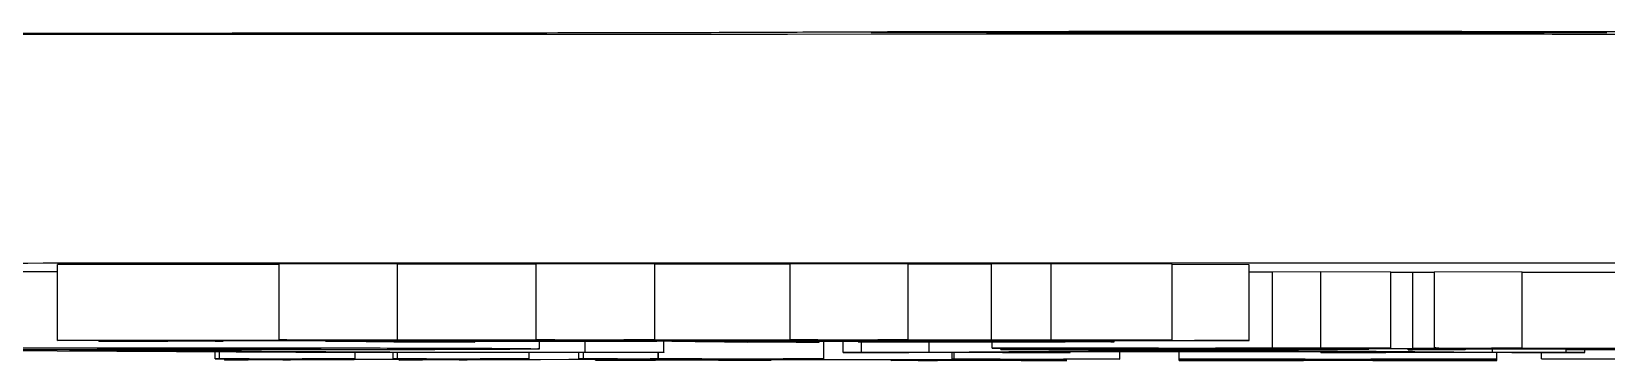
# Model space of a CAD drawing. Header units: millimetres. Extents: x 2251 to 4395, y 932 to 2449.
# Drawn here: x 3085.65 to 3106.42, y 1045.01 to 1049.34 of the extents above; entities that cross this region are included whole.
import ezdxf

# ---------------------------------------------------------------- set-up
doc = ezdxf.new("R2010")
doc.units = ezdxf.units.MM

msp = doc.modelspace()

# ---------------------------------------------------------------- linework, layer by layer
at = {"color": 7, "linetype": 'Continuous', "lineweight": 25}
for p, q in [((3088.915, 1046.272), (3085.987, 1046.271)), ((3085.987, 1045.271), (3085.987, 1046.271)), ((3090.474, 1046.277), (3088.915, 1046.278)), ((3088.915, 1045.278), (3088.915, 1046.278)), ((3090.474, 1045.277), (3090.474, 1046.277)), ((3092.305, 1046.273), (3090.474, 1046.273)), ((3093.867, 1046.278), (3092.305, 1046.279)), ((3092.305, 1045.279), (3092.305, 1046.279)), ((3093.867, 1045.278), (3093.867, 1046.278)), ((3095.655, 1046.274), (3093.867, 1046.274)), ((3097.211, 1046.279), (3095.655, 1046.28)), ((3095.655, 1045.28), (3095.655, 1046.28)), ((3097.211, 1045.279), (3097.211, 1046.279)), ((3098.308, 1046.275), (3097.211, 1046.275)), ((3099.094, 1046.278), (3098.308, 1046.275)), ((3098.308, 1045.275), (3098.308, 1046.275)), ((3100.691, 1046.275), (3099.094, 1046.278)), ((3099.094, 1045.278), (3099.094, 1046.278)), ((3100.691, 1045.275), (3100.691, 1046.275)), ((3101.706, 1046.268), (3100.691, 1046.27)), ((3101.706, 1045.268), (3101.706, 1046.268)), ((3102.015, 1046.171), (3101.706, 1046.171)), ((3102.651, 1046.172), (3102.015, 1046.171)), ((3102.015, 1045.171), (3102.015, 1046.171)), ((3103.575, 1046.17), (3102.651, 1046.172)), ((3102.651, 1045.172), (3102.651, 1046.172)), ((3103.575, 1045.17), (3103.575, 1046.17)), ((3103.864, 1046.163), (3103.575, 1046.163)), ((3104.153, 1046.167), (3103.864, 1046.166)), ((3103.864, 1046.166), (3103.864, 1045.166)), ((3105.309, 1046.171), (3104.153, 1046.172)), ((3104.153, 1045.172), (3104.153, 1046.172)), ((3105.309, 1045.171), (3105.309, 1046.171)), ((3106.87, 1046.167), (3105.309, 1046.167)), ((3085.987, 1045.271), (3089.459, 1045.272)), ((3086.626, 1045.27), (3085.987, 1045.271)), ((3086.536, 1045.26), (3086.536, 1045.27)), ((3087.215, 1045.27), (3086.626, 1045.27)), ((3086.917, 1045.261), (3086.917, 1045.27)), ((3089.529, 1045.271), (3087.215, 1045.27)), ((3087.584, 1045.266), (3087.584, 1045.271)), ((3087.584, 1045.266), (3087.857, 1045.266)), ((3087.857, 1045.266), (3087.857, 1045.271)), ((3087.857, 1045.266), (3087.998, 1045.264)), ((3087.998, 1045.264), (3087.998, 1045.271)), ((3087.998, 1045.264), (3099.772, 1045.269)), ((3093.515, 1045.265), (3088.07, 1045.263)), ((3088.188, 1045.262), (3088.188, 1045.263)), ((3088.915, 1045.278), (3090.474, 1045.277)), ((3089.524, 1045.26), (3089.524, 1045.264)), ((3089.524, 1045.26), (3090.559, 1045.26)), ((3090.803, 1045.268), (3089.852, 1045.266)), ((3090.474, 1045.277), (3090.081, 1045.276)), ((3090.081, 1045.276), (3090.343, 1045.272)), ((3090.343, 1045.272), (3090.343, 1045.276)), ((3090.343, 1045.272), (3092.863, 1045.273)), ((3092.932, 1045.273), (3090.412, 1045.272)), ((3090.559, 1045.26), (3090.559, 1045.264)), ((3090.559, 1045.26), (3093.895, 1045.261)), ((3093.967, 1045.26), (3090.631, 1045.259)), ((3090.631, 1045.259), (3091.496, 1045.248)), ((3091.496, 1045.248), (3090.638, 1045.247)), ((3090.803, 1045.268), (3090.803, 1045.272)), ((3091.496, 1045.248), (3091.496, 1045.259)), ((3092.305, 1045.279), (3093.867, 1045.278)), ((3092.345, 1045.16), (3092.345, 1045.259)), ((3092.949, 1045.114), (3092.949, 1045.26)), ((3094.196, 1045.269), (3093.243, 1045.268)), ((3093.867, 1045.278), (3093.461, 1045.277)), ((3093.461, 1045.277), (3093.746, 1045.274)), ((3093.895, 1045.261), (3093.515, 1045.265)), ((3093.746, 1045.274), (3093.746, 1045.278)), ((3093.746, 1045.274), (3096.197, 1045.275)), ((3096.266, 1045.274), (3093.816, 1045.273)), ((3093.989, 1045.114), (3093.989, 1045.26)), ((3094.196, 1045.269), (3094.196, 1045.273)), ((3099.913, 1045.268), (3094.399, 1045.266)), ((3094.399, 1045.266), (3094.779, 1045.261)), ((3094.779, 1045.261), (3094.779, 1045.266)), ((3094.779, 1045.261), (3098.046, 1045.262)), ((3098.323, 1045.262), (3094.851, 1045.26)), ((3096.037, 1045.247), (3095.084, 1045.245)), ((3095.655, 1045.28), (3097.211, 1045.279)), ((3096.037, 1045.247), (3096.037, 1045.261)), ((3096.099, 1045.027), (3096.099, 1045.261)), ((3096.352, 1045.113), (3096.352, 1045.261)), ((3096.548, 1045.252), (3096.548, 1045.261)), ((3096.608, 1045.252), (3096.548, 1045.252)), ((3097.54, 1045.27), (3096.592, 1045.269)), ((3096.595, 1045.113), (3096.595, 1045.252)), ((3097.211, 1045.279), (3096.808, 1045.278)), ((3096.808, 1045.278), (3097.083, 1045.275)), ((3097.083, 1045.275), (3097.083, 1045.279)), ((3097.083, 1045.275), (3098.308, 1045.275)), ((3100.691, 1045.275), (3097.152, 1045.274)), ((3097.485, 1045.115), (3097.485, 1045.261)), ((3097.54, 1045.27), (3097.54, 1045.274)), ((3098.046, 1045.262), (3098.046, 1045.267)), ((3098.046, 1045.262), (3098.542, 1045.264)), ((3098.308, 1045.275), (3099.094, 1045.278)), ((3098.316, 1045.171), (3098.316, 1045.262)), ((3098.953, 1045.254), (3098.323, 1045.262)), ((3098.542, 1045.264), (3098.542, 1045.267)), ((3098.542, 1045.264), (3099.785, 1045.262)), ((3099.094, 1045.278), (3100.691, 1045.275)), ((3099.785, 1045.262), (3099.253, 1045.261)), ((3099.253, 1045.261), (3099.882, 1045.254)), ((3099.299, 1045.264), (3099.913, 1045.268)), ((3099.299, 1045.264), (3099.299, 1045.268)), ((3099.53, 1045.264), (3099.299, 1045.264)), ((3099.772, 1045.269), (3099.772, 1045.275)), ((3099.772, 1045.269), (3100.255, 1045.27)), ((3099.882, 1045.254), (3099.882, 1045.268)), ((3099.928, 1045.253), (3099.928, 1045.275)), ((3100.255, 1045.27), (3100.255, 1045.275)), ((3100.255, 1045.27), (3101.706, 1045.268)), ((3089.134, 1045.111), (3083.567, 1045.143)), ((3086.148, 1045.143), (3091.215, 1045.116)), ((3088.068, 1045.029), (3088.068, 1045.117)), ((3088.068, 1045.029), (3088.128, 1045.03)), ((3088.273, 1045.029), (3088.068, 1045.029)), ((3088.128, 1045.03), (3088.128, 1045.117)), ((3088.128, 1045.03), (3089.916, 1045.029)), ((3088.197, 1045.011), (3088.197, 1045.029)), ((3088.197, 1045.011), (3088.502, 1045.028)), ((3088.504, 1045.01), (3088.197, 1045.011)), ((3090.609, 1045.022), (3088.504, 1045.01)), ((3089.216, 1045.028), (3088.962, 1045.016)), ((3088.962, 1045.016), (3089.064, 1045.016)), ((3089.064, 1045.016), (3090.74, 1045.024)), ((3089.064, 1045.016), (3089.064, 1045.021)), ((3093.989, 1045.111), (3089.134, 1045.111)), ((3089.856, 1045.029), (3089.702, 1045.029)), ((3089.916, 1045.029), (3089.856, 1045.029)), ((3089.916, 1045.029), (3089.916, 1045.111)), ((3090.417, 1045.028), (3090.417, 1045.111)), ((3090.417, 1045.028), (3090.476, 1045.029)), ((3090.571, 1045.028), (3090.417, 1045.028)), ((3090.476, 1045.029), (3090.476, 1045.111)), ((3090.476, 1045.029), (3092.212, 1045.028)), ((3090.496, 1045.01), (3090.711, 1045.022)), ((3090.496, 1045.01), (3090.496, 1045.021)), ((3090.802, 1045.009), (3090.496, 1045.01)), ((3090.711, 1045.022), (3090.609, 1045.022)), ((3090.74, 1045.024), (3090.85, 1045.027)), ((3093.699, 1045.026), (3090.802, 1045.009)), ((3091.565, 1045.027), (3091.289, 1045.015)), ((3091.289, 1045.015), (3091.391, 1045.015)), ((3091.391, 1045.015), (3093.333, 1045.026)), ((3091.391, 1045.015), (3091.391, 1045.019)), ((3092.152, 1045.028), (3092, 1045.028)), ((3092.212, 1045.028), (3092.152, 1045.028)), ((3092.212, 1045.028), (3092.212, 1045.111)), ((3092.867, 1045.027), (3092.867, 1045.111)), ((3092.867, 1045.027), (3092.927, 1045.028)), ((3093.021, 1045.027), (3092.867, 1045.027)), ((3092.927, 1045.028), (3092.927, 1045.111)), ((3092.927, 1045.028), (3093.913, 1045.028)), ((3092.949, 1045.114), (3093.989, 1045.114)), ((3093.084, 1045.009), (3093.084, 1045.022)), ((3095.373, 1045.008), (3093.084, 1045.009)), ((3093.084, 1045.009), (3093.113, 1045.009)), ((3093.113, 1045.009), (3093.113, 1045.023)), ((3093.113, 1045.009), (3093.373, 1045.009)), ((3093.333, 1045.026), (3093.38, 1045.026)), ((3093.373, 1045.009), (3093.373, 1045.024)), ((3093.878, 1045.01), (3094.527, 1045.026)), ((3093.913, 1045.028), (3093.913, 1045.111)), ((3093.913, 1045.028), (3093.914, 1045.028)), ((3093.914, 1045.111), (3093.914, 1045.028)), ((3093.914, 1045.028), (3096.099, 1045.027)), ((3093.989, 1045.114), (3093.989, 1045.111)), ((3094.398, 1045.027), (3094.194, 1045.027)), ((3094.401, 1045.027), (3094.398, 1045.027)), ((3095.041, 1045.018), (3094.71, 1045.01)), ((3094.71, 1045.01), (3094.715, 1045.01)), ((3098.11, 1045.017), (3095.041, 1045.018)), ((3095.359, 1045.026), (3095.068, 1045.019)), ((3095.068, 1045.019), (3098.137, 1045.018)), ((3095.141, 1045.009), (3095.141, 1045.018)), ((3095.141, 1045.009), (3095.402, 1045.009)), ((3095.402, 1045.009), (3095.373, 1045.008)), ((3095.402, 1045.009), (3095.402, 1045.018)), ((3096.072, 1045.027), (3095.864, 1045.027)), ((3096.099, 1045.027), (3096.072, 1045.027)), ((3096.352, 1045.112), (3096.352, 1045.113)), ((3096.352, 1045.113), (3096.595, 1045.113)), ((3099.346, 1045.112), (3096.352, 1045.112)), ((3096.985, 1045.008), (3096.985, 1045.018)), ((3096.985, 1045.008), (3097.014, 1045.009)), ((3099.274, 1045.007), (3096.985, 1045.008)), ((3097.014, 1045.009), (3097.014, 1045.018)), ((3097.014, 1045.009), (3097.274, 1045.009)), ((3097.274, 1045.009), (3097.274, 1045.018)), ((3097.485, 1045.115), (3100.637, 1045.142)), ((3097.779, 1045.009), (3098.11, 1045.017)), ((3097.779, 1045.009), (3097.779, 1045.017)), ((3097.788, 1045.026), (3097.788, 1045.112)), ((3097.788, 1045.026), (3097.815, 1045.027)), ((3097.996, 1045.026), (3097.788, 1045.026)), ((3097.815, 1045.027), (3097.815, 1045.112)), ((3097.815, 1045.027), (3100, 1045.026)), ((3098.137, 1045.018), (3098.428, 1045.025)), ((3098.837, 1045.169), (3098.316, 1045.171)), ((3098.316, 1045.171), (3102.015, 1045.171)), ((3099.103, 1045.123), (3098.375, 1045.117)), ((3098.432, 1045.152), (3098.432, 1045.17)), ((3099.068, 1045.15), (3098.432, 1045.152)), ((3098.548, 1045.163), (3098.548, 1045.17)), ((3099.068, 1045.161), (3098.548, 1045.163)), ((3098.548, 1045.163), (3100.513, 1045.163)), ((3099.26, 1045.025), (3098.611, 1045.009)), ((3098.611, 1045.009), (3098.616, 1045.009)), ((3099.042, 1045.008), (3099.042, 1045.02)), ((3099.042, 1045.008), (3099.302, 1045.008)), ((3102.738, 1045.123), (3099.103, 1045.123)), ((3099.103, 1045.113), (3099.103, 1045.123)), ((3099.103, 1045.113), (3099.346, 1045.113)), ((3100.961, 1045.139), (3099.265, 1045.124)), ((3099.265, 1045.124), (3102.657, 1045.124)), ((3099.302, 1045.008), (3099.274, 1045.007)), ((3099.346, 1045.113), (3099.346, 1045.123)), ((3099.346, 1045.113), (3099.346, 1045.112)), ((3099.973, 1045.026), (3099.765, 1045.026)), ((3100, 1045.026), (3099.973, 1045.026)), ((3100, 1045.026), (3100, 1045.123)), ((3100.513, 1045.17), (3100.224, 1045.17)), ((3100.513, 1045.162), (3100.455, 1045.162)), ((3100.513, 1045.163), (3100.513, 1045.17)), ((3100.513, 1045.154), (3100.513, 1045.162)), ((3100.637, 1045.142), (3101.848, 1045.142)), ((3100.783, 1045.026), (3100.783, 1045.123)), ((3100.783, 1045.026), (3104.975, 1045.026)), ((3101.98, 1045.026), (3100.783, 1045.026)), ((3100.783, 1045.026), (3100.783, 1045.026)), ((3100.783, 1045.008), (3100.783, 1045.026)), ((3100.783, 1045.007), (3100.783, 1045.008)), ((3100.783, 1045.008), (3101.98, 1045.008)), ((3104.975, 1045.007), (3100.783, 1045.007)), ((3101.042, 1045.139), (3100.961, 1045.139)), ((3102.657, 1045.124), (3101.042, 1045.139)), ((3103.575, 1045.17), (3101.264, 1045.17)), ((3101.264, 1045.17), (3101.264, 1045.163)), ((3101.264, 1045.163), (3101.899, 1045.163)), ((3103.229, 1045.162), (3101.264, 1045.162)), ((3101.264, 1045.162), (3101.264, 1045.154)), ((3101.264, 1045.154), (3103.229, 1045.156)), ((3101.848, 1045.142), (3101.848, 1045.162)), ((3101.848, 1045.142), (3104.919, 1045.115)), ((3101.899, 1045.163), (3101.899, 1045.17)), ((3101.899, 1045.163), (3102.42, 1045.164)), ((3101.98, 1045.008), (3101.98, 1045.026)), ((3102.015, 1045.171), (3102.651, 1045.172)), ((3102.42, 1045.164), (3102.42, 1045.17)), ((3102.42, 1045.164), (3103.229, 1045.162)), ((3102.448, 1045.009), (3102.448, 1045.025)), ((3102.651, 1045.172), (3103.575, 1045.17)), ((3102.654, 1045.113), (3102.654, 1045.123)), ((3102.654, 1045.112), (3102.654, 1045.113)), ((3102.654, 1045.113), (3102.977, 1045.113)), ((3106.133, 1045.112), (3102.654, 1045.112)), ((3103.544, 1045.116), (3102.738, 1045.123)), ((3102.977, 1045.113), (3102.977, 1045.121)), ((3103.229, 1045.163), (3103.229, 1045.17)), ((3103.749, 1045.162), (3103.229, 1045.163)), ((3103.229, 1045.163), (3110.221, 1045.163)), ((3103.229, 1045.162), (3103.229, 1045.163)), ((3103.229, 1045.156), (3103.229, 1045.162)), ((3103.229, 1045.156), (3103.286, 1045.155)), ((3103.286, 1045.163), (3103.286, 1045.155)), ((3103.311, 1045.025), (3103.311, 1045.009)), ((3104.975, 1045.026), (3103.779, 1045.026)), ((3103.779, 1045.008), (3103.779, 1045.026)), ((3103.779, 1045.008), (3104.975, 1045.008)), ((3103.864, 1045.157), (3103.807, 1045.16)), ((3103.807, 1045.16), (3104.558, 1045.159)), ((3103.807, 1045.146), (3103.807, 1045.16)), ((3103.807, 1045.146), (3103.864, 1045.149)), ((3104.558, 1045.147), (3103.807, 1045.146)), ((3103.864, 1045.166), (3104.211, 1045.167)), ((3104.558, 1045.165), (3103.864, 1045.166)), ((3103.864, 1045.149), (3103.864, 1045.157)), ((3104.153, 1045.172), (3105.309, 1045.171)), ((3105.02, 1045.166), (3104.558, 1045.165)), ((3104.558, 1045.159), (3104.558, 1045.165)), ((3104.558, 1045.159), (3106.234, 1045.159)), ((3105.887, 1045.158), (3104.558, 1045.158)), ((3104.558, 1045.158), (3104.558, 1045.147)), ((3105.309, 1045.171), (3104.905, 1045.171)), ((3104.905, 1045.171), (3104.905, 1045.167)), ((3104.905, 1045.167), (3106.927, 1045.167)), ((3104.919, 1045.115), (3104.919, 1045.158)), ((3104.975, 1045.026), (3104.975, 1045.112)), ((3104.975, 1045.026), (3104.975, 1045.026)), ((3104.975, 1045.008), (3104.975, 1045.026)), ((3104.975, 1045.008), (3104.975, 1045.007)), ((3109.875, 1045.166), (3105.02, 1045.166)), ((3106.523, 1045.162), (3105.136, 1045.162)), ((3105.564, 1045.027), (3105.564, 1045.112)), ((3105.6, 1045.026), (3105.564, 1045.027)), ((3105.564, 1045.027), (3107.985, 1045.027)), ((3105.909, 1045.026), (3105.6, 1045.026)), ((3105.887, 1045.148), (3105.887, 1045.158)), ((3106.581, 1045.149), (3105.887, 1045.148)), ((3105.89, 1045.113), (3105.89, 1045.148)), ((3105.89, 1045.113), (3106.133, 1045.113)), ((3106.133, 1045.113), (3106.133, 1045.148)), ((3106.133, 1045.113), (3106.133, 1045.112)), ((3106.234, 1045.159), (3106.523, 1045.162)), ((3106.234, 1045.159), (3106.234, 1045.162))]:
    msp.add_line(p, q, dxfattribs=at)
at = {"color": 7, "linetype": 'Continuous', "lineweight": 25, "flags": 128}
for points in [[(3106.424, 1049.319), (3105.597, 1049.316), (3104.52, 1049.315), (3103.266, 1049.313), (3101.92, 1049.313), (3100.574, 1049.313), (3099.32, 1049.315), (3098.243, 1049.316), (3097.417, 1049.319), (3096.897, 1049.321), (3096.72, 1049.324), (3096.897, 1049.327), (3097.417, 1049.33), (3098.243, 1049.332), (3099.32, 1049.334), (3100.574, 1049.335), (3101.92, 1049.335), (3103.266, 1049.335), (3104.52, 1049.334), (3105.597, 1049.332), (3106.424, 1049.33)], [(3130.154, 1049.288), (3125.45, 1049.292), (3120.629, 1049.295), (3115.714, 1049.298), (3110.731, 1049.299), (3105.704, 1049.3), (3100.658, 1049.301), (3095.619, 1049.3), (3090.611, 1049.299), (3085.659, 1049.297), (3080.788, 1049.294)]]:
    msp.add_lwpolyline(points, dxfattribs=at)
at = {"color": 7, "linetype": 'Continuous', "lineweight": 25}
for points, knots in [([(3107.724, 1049.329), (3107.46, 1049.33), (3106.919, 1049.332), (3105.501, 1049.335), (3103.784, 1049.337), (3101.92, 1049.338), (3100.056, 1049.337), (3098.34, 1049.335), (3096.922, 1049.332), (3096.38, 1049.33), (3096.116, 1049.329)], [0, 0, 0, 0, 0.122089, 0.25, 0.377911, 0.5, 0.622089, 0.75, 0.877911, 1, 1, 1, 1]), ([(3087.787, 1049.314), (3085.291, 1049.313), (3080.253, 1049.311), (3072.876, 1049.305), (3065.634, 1049.298), (3058.655, 1049.289), (3052.052, 1049.279), (3045.959, 1049.267), (3040.466, 1049.254), (3035.654, 1049.24), (3031.592, 1049.225), (3028.322, 1049.21), (3025.784, 1049.194), (3024.721, 1049.183), (3024.195, 1049.178)], [0, 0, 0, 0, 0.079959, 0.161371, 0.244142, 0.328893, 0.414217, 0.5, 0.585778, 0.671102, 0.755858, 0.838624, 0.920039, 1, 1, 1, 1]), ([(3096.116, 1049.329), (3095.725, 1049.327), (3094.93, 1049.323), (3092.94, 1049.319), (3090.526, 1049.315), (3088.69, 1049.314), (3087.787, 1049.314)], [0, 0, 0, 0, 0.245796, 0.5, 0.754204, 1, 1, 1, 1]), ([(3033.475, 1046.15), (3033.522, 1046.154), (3033.629, 1046.162), (3034.499, 1046.175), (3035.98, 1046.188), (3038.155, 1046.202), (3040.985, 1046.215), (3044.499, 1046.228), (3048.653, 1046.24), (3053.397, 1046.252), (3058.658, 1046.262), (3064.35, 1046.271), (3070.373, 1046.278), (3076.596, 1046.284), (3082.962, 1046.289), (3089.314, 1046.292), (3095.653, 1046.294), (3101.92, 1046.294), (3108.187, 1046.294), (3114.526, 1046.292), (3120.879, 1046.289), (3127.244, 1046.284), (3133.468, 1046.278), (3139.49, 1046.271), (3145.182, 1046.262), (3150.444, 1046.252), (3155.187, 1046.24), (3159.341, 1046.228), (3162.855, 1046.215), (3165.685, 1046.202), (3167.861, 1046.188), (3169.342, 1046.175), (3170.213, 1046.162), (3170.32, 1046.154), (3170.368, 1046.15)], [0, 0, 0, 0, 0.023828, 0.053273, 0.084485, 0.115699, 0.147957, 0.180726, 0.213842, 0.247136, 0.28043, 0.313546, 0.346314, 0.378573, 0.409785, 0.440999, 0.470442, 0.499888, 0.529332, 0.558778, 0.58999, 0.621203, 0.653462, 0.68623, 0.719347, 0.752641, 0.785934, 0.819051, 0.851819, 0.884078, 0.915289, 0.946503, 0.975948, 1, 1, 1, 1]), ([(3085.987, 1046.175), (3085.88, 1046.175), (3085.459, 1046.175), (3085.019, 1046.175), (3084.691, 1046.175)], [0, 0, 0, 0, 0.254888, 1, 1, 1, 1]), ([(3086.536, 1045.26), (3086.541, 1045.26), (3086.553, 1045.26), (3086.722, 1045.261), (3086.856, 1045.261), (3086.917, 1045.261)], [0, 0, 0, 0, 0.206018, 0.636041, 1, 1, 1, 1]), ([(3087.233, 1045.259), (3087.152, 1045.259), (3087.002, 1045.259), (3086.792, 1045.259), (3086.651, 1045.259), (3086.559, 1045.26), (3086.542, 1045.26), (3086.536, 1045.26)], [0, 0, 0, 0, 0.281585, 0.522569, 0.762523, 0.925805, 1, 1, 1, 1]), ([(3086.917, 1045.261), (3087.044, 1045.262), (3087.386, 1045.262), (3087.531, 1045.264), (3087.57, 1045.265), (3087.584, 1045.266)], [0, 0, 0, 0, 0.268239, 0.722981, 1, 1, 1, 1]), ([(3088.14, 1045.261), (3088.113, 1045.26), (3088.06, 1045.26), (3087.795, 1045.26), (3087.525, 1045.259), (3087.286, 1045.259), (3087.233, 1045.259)], [0, 0, 0, 0, 0.194719, 0.390632, 0.863045, 1, 1, 1, 1]), ([(3088.07, 1045.263), (3088.124, 1045.263), (3088.192, 1045.262), (3088.171, 1045.262), (3088.166, 1045.262)], [0, 0, 0, 0, 0.7846575, 1, 1, 1, 1]), ([(3089.459, 1045.272), (3089.401, 1045.273), (3089.29, 1045.274), (3089.112, 1045.276), (3088.98, 1045.277), (3088.915, 1045.278)], [0, 0, 0, 0, 0.361759, 0.680808, 1, 1, 1, 1]), ([(3090.638, 1045.247), (3090.546, 1045.248), (3090.36, 1045.251), (3090.002, 1045.255), (3089.694, 1045.258), (3089.524, 1045.26)], [0, 0, 0, 0, 0.307881, 0.615778, 1, 1, 1, 1]), ([(3089.852, 1045.266), (3089.815, 1045.267), (3089.754, 1045.268), (3089.638, 1045.27), (3089.565, 1045.271), (3089.529, 1045.271)], [0, 0, 0, 0, 0.437947, 0.718933, 1, 1, 1, 1]), ([(3090.412, 1045.272), (3090.443, 1045.271), (3090.503, 1045.271), (3090.627, 1045.269), (3090.734, 1045.268), (3090.803, 1045.268)], [0, 0, 0, 0, 0.2673365, 0.5346869, 1, 1, 1, 1]), ([(3092.863, 1045.273), (3092.804, 1045.274), (3092.692, 1045.275), (3092.508, 1045.277), (3092.373, 1045.279), (3092.305, 1045.279)], [0, 0, 0, 0, 0.353076, 0.676475, 1, 1, 1, 1]), ([(3093.243, 1045.268), (3093.199, 1045.269), (3093.134, 1045.27), (3093.022, 1045.271), (3092.962, 1045.272), (3092.932, 1045.273)], [0, 0, 0, 0, 0.499817, 0.749886, 1, 1, 1, 1]), ([(3093.816, 1045.273), (3093.846, 1045.273), (3093.907, 1045.272), (3094.023, 1045.271), (3094.13, 1045.27), (3094.196, 1045.269)], [0, 0, 0, 0, 0.278089, 0.556193, 1, 1, 1, 1]), ([(3095.084, 1045.245), (3094.987, 1045.247), (3094.792, 1045.25), (3094.41, 1045.254), (3094.132, 1045.258), (3093.967, 1045.26)], [0, 0, 0, 0, 0.2894212, 0.5788391, 1, 1, 1, 1]), ([(3094.851, 1045.26), (3094.966, 1045.259), (3095.198, 1045.256), (3095.575, 1045.251), (3095.872, 1045.248), (3096.037, 1045.247)], [0, 0, 0, 0, 0.307939, 0.615874, 1, 1, 1, 1]), ([(3096.197, 1045.275), (3096.138, 1045.275), (3096.028, 1045.277), (3095.848, 1045.279), (3095.719, 1045.28), (3095.655, 1045.28)], [0, 0, 0, 0, 0.3618324, 0.680859, 1, 1, 1, 1]), ([(3096.592, 1045.269), (3096.552, 1045.27), (3096.486, 1045.271), (3096.372, 1045.272), (3096.301, 1045.273), (3096.266, 1045.274)], [0, 0, 0, 0, 0.437841, 0.718884, 1, 1, 1, 1]), ([(3096.548, 1045.252), (3096.882, 1045.252), (3097.454, 1045.252), (3098.11, 1045.252), (3098.513, 1045.253), (3098.721, 1045.253), (3098.862, 1045.253), (3098.94, 1045.253), (3098.972, 1045.253), (3098.959, 1045.254), (3098.953, 1045.254)], [0, 0, 0, 0, 0.358025, 0.615683, 0.704922, 0.795041, 0.841826, 0.888488, 0.9407, 1, 1, 1, 1]), ([(3098.819, 1045.249), (3098.787, 1045.25), (3098.724, 1045.25), (3098.366, 1045.251), (3097.659, 1045.251), (3097.004, 1045.251), (3096.608, 1045.252)], [0, 0, 0, 0, 0.1072401, 0.2147204, 0.5251042, 1, 1, 1, 1]), ([(3097.152, 1045.274), (3097.181, 1045.274), (3097.24, 1045.273), (3097.362, 1045.272), (3097.471, 1045.271), (3097.54, 1045.27)], [0, 0, 0, 0, 0.267397, 0.53481, 1, 1, 1, 1]), ([(3099.882, 1045.254), (3099.909, 1045.253), (3099.961, 1045.252), (3099.82, 1045.251), (3099.46, 1045.25), (3099.071, 1045.25), (3098.819, 1045.249)], [0, 0, 0, 0, 0.211302, 0.416468, 0.621501, 1, 1, 1, 1]), ([(3101.706, 1045.268), (3101.488, 1045.268), (3101.013, 1045.268), (3100.281, 1045.266), (3099.823, 1045.265), (3099.53, 1045.264)], [0, 0, 0, 0, 0.234297, 0.511813, 1, 1, 1, 1]), ([(3083.066, 1045.172), (3083.736, 1045.172), (3085.081, 1045.172), (3086.889, 1045.171), (3088.209, 1045.168), (3089.133, 1045.165), (3089.44, 1045.162), (3089.463, 1045.16), (3089.468, 1045.159)], [0, 0, 0, 0, 0.196061, 0.394111, 0.547436, 0.700125, 0.928087, 1, 1, 1, 1]), ([(3089.468, 1045.159), (3089.438, 1045.158), (3089.377, 1045.155), (3088.694, 1045.151), (3087.346, 1045.148), (3085.662, 1045.146), (3084.314, 1045.145), (3083.536, 1045.145), (3083.413, 1045.145)], [0, 0, 0, 0, 0.200351, 0.402646, 0.59747, 0.766762, 0.96323, 1, 1, 1, 1]), ([(3084.017, 1045.175), (3084.685, 1045.175), (3085.92, 1045.175), (3087.687, 1045.174), (3089.35, 1045.173), (3090.869, 1045.17), (3092.015, 1045.166), (3092.323, 1045.162), (3092.341, 1045.16), (3092.345, 1045.16)], [0, 0, 0, 0, 0.160365, 0.296332, 0.431737, 0.589347, 0.747826, 0.949128, 1, 1, 1, 1]), ([(3092.345, 1045.16), (3092.318, 1045.158), (3092.258, 1045.155), (3091.474, 1045.15), (3089.763, 1045.146), (3087.914, 1045.144), (3086.635, 1045.143), (3086.148, 1045.143)], [0, 0, 0, 0, 0.183074, 0.416875, 0.642834, 0.864166, 1, 1, 1, 1]), ([(3088.502, 1045.028), (3088.513, 1045.028), (3088.53, 1045.029), (3088.482, 1045.029), (3088.424, 1045.029), (3088.349, 1045.029), (3088.297, 1045.029), (3088.273, 1045.029)], [0, 0, 0, 0, 0.409045, 0.568709, 0.729731, 0.871998, 1, 1, 1, 1]), ([(3089.702, 1045.029), (3089.637, 1045.029), (3089.538, 1045.029), (3089.405, 1045.029), (3089.318, 1045.028), (3089.251, 1045.028), (3089.229, 1045.028), (3089.216, 1045.028)], [0, 0, 0, 0, 0.286948, 0.445283, 0.603611, 0.766841, 1, 1, 1, 1]), ([(3090.85, 1045.027), (3090.857, 1045.027), (3090.869, 1045.028), (3090.812, 1045.028), (3090.714, 1045.028), (3090.615, 1045.028), (3090.571, 1045.028)], [0, 0, 0, 0, 0.280717, 0.477013, 0.764436, 1, 1, 1, 1]), ([(3091.215, 1045.116), (3091.386, 1045.115), (3091.65, 1045.114), (3092.322, 1045.114), (3092.728, 1045.114), (3092.949, 1045.114)], [0, 0, 0, 0, 0.454509, 0.703285, 1, 1, 1, 1]), ([(3092, 1045.028), (3091.953, 1045.028), (3091.877, 1045.028), (3091.77, 1045.028), (3091.693, 1045.028), (3091.621, 1045.027), (3091.585, 1045.027), (3091.569, 1045.027), (3091.565, 1045.027)], [0, 0, 0, 0, 0.2197284, 0.3604368, 0.5019622, 0.6296085, 0.9109721, 1, 1, 1, 1]), ([(3093.374, 1045.027), (3093.374, 1045.027), (3093.373, 1045.027), (3093.331, 1045.027), (3093.252, 1045.027), (3093.145, 1045.027), (3093.062, 1045.027), (3093.021, 1045.027)], [0, 0, 0, 0, 0.063168, 0.286153, 0.501453, 0.758451, 1, 1, 1, 1]), ([(3093.373, 1045.009), (3093.466, 1045.009), (3093.595, 1045.009), (3093.744, 1045.009), (3093.82, 1045.01), (3093.863, 1045.01), (3093.873, 1045.01), (3093.878, 1045.01)], [0, 0, 0, 0, 0.375821, 0.523807, 0.672057, 0.853203, 1, 1, 1, 1]), ([(3094.194, 1045.027), (3094.138, 1045.027), (3094.032, 1045.027), (3093.885, 1045.027), (3093.773, 1045.026), (3093.724, 1045.026), (3093.699, 1045.026)], [0, 0, 0, 0, 0.246987, 0.468153, 0.728462, 1, 1, 1, 1]), ([(3094.527, 1045.026), (3094.527, 1045.026), (3094.529, 1045.026), (3094.498, 1045.026), (3094.446, 1045.027), (3094.411, 1045.027), (3094.401, 1045.027)], [0, 0, 0, 0, 0.177122, 0.589108, 0.884827, 1, 1, 1, 1]), ([(3094.721, 1045.01), (3094.734, 1045.009), (3094.76, 1045.009), (3094.844, 1045.009), (3094.971, 1045.009), (3095.077, 1045.009), (3095.141, 1045.009)], [0, 0, 0, 0, 0.204883, 0.408937, 0.643499, 1, 1, 1, 1]), ([(3095.864, 1045.027), (3095.794, 1045.027), (3095.678, 1045.027), (3095.536, 1045.026), (3095.443, 1045.026), (3095.381, 1045.026), (3095.367, 1045.026), (3095.359, 1045.026)], [0, 0, 0, 0, 0.290077, 0.48445, 0.638173, 0.79153, 1, 1, 1, 1]), ([(3096.595, 1045.113), (3096.718, 1045.113), (3096.928, 1045.113), (3097.184, 1045.114), (3097.369, 1045.114), (3097.444, 1045.115), (3097.476, 1045.115), (3097.485, 1045.115)], [0, 0, 0, 0, 0.268165, 0.456817, 0.645375, 0.906381, 1, 1, 1, 1]), ([(3097.274, 1045.009), (3097.367, 1045.008), (3097.496, 1045.008), (3097.645, 1045.009), (3097.721, 1045.009), (3097.764, 1045.009), (3097.774, 1045.009), (3097.779, 1045.009)], [0, 0, 0, 0, 0.3758207, 0.5238074, 0.6720575, 0.8532035, 1, 1, 1, 1]), ([(3098.424, 1045.025), (3098.425, 1045.025), (3098.426, 1045.026), (3098.388, 1045.026), (3098.325, 1045.026), (3098.21, 1045.026), (3098.096, 1045.026), (3098.013, 1045.026), (3097.996, 1045.026)], [0, 0, 0, 0, 0.132198, 0.30903, 0.458399, 0.607839, 0.921168, 1, 1, 1, 1]), ([(3098.375, 1045.117), (3098.364, 1045.117), (3098.343, 1045.116), (3098.31, 1045.116), (3098.3, 1045.116), (3098.294, 1045.115)], [0, 0, 0, 0, 0.2502199, 0.5005081, 1, 1, 1, 1]), ([(3098.294, 1045.115), (3098.303, 1045.115), (3098.317, 1045.115), (3098.395, 1045.114), (3098.492, 1045.114), (3098.646, 1045.113), (3098.856, 1045.113), (3099.017, 1045.113), (3099.103, 1045.113)], [0, 0, 0, 0, 0.284135, 0.450473, 0.560568, 0.671794, 0.825494, 1, 1, 1, 1]), ([(3098.432, 1045.152), (3098.781, 1045.153), (3099.304, 1045.153), (3099.995, 1045.153), (3100.34, 1045.154), (3100.513, 1045.154)], [0, 0, 0, 0, 0.499885, 0.7499286, 1, 1, 1, 1]), ([(3098.622, 1045.009), (3098.635, 1045.009), (3098.661, 1045.009), (3098.745, 1045.008), (3098.872, 1045.008), (3098.978, 1045.008), (3099.042, 1045.008)], [0, 0, 0, 0, 0.204883, 0.408937, 0.643499, 1, 1, 1, 1]), ([(3100.224, 1045.17), (3100.057, 1045.17), (3099.74, 1045.17), (3099.276, 1045.17), (3098.983, 1045.169), (3098.837, 1045.169)], [0, 0, 0, 0, 0.35686, 0.67714, 1, 1, 1, 1]), ([(3100.455, 1045.162), (3100.288, 1045.162), (3099.972, 1045.162), (3099.507, 1045.162), (3099.215, 1045.162), (3099.068, 1045.161)], [0, 0, 0, 0, 0.35686, 0.67714, 1, 1, 1, 1]), ([(3103.286, 1045.155), (3102.69, 1045.155), (3101.67, 1045.153), (3100.205, 1045.152), (3099.448, 1045.151), (3099.068, 1045.15)], [0, 0, 0, 0, 0.41234, 0.704495, 1, 1, 1, 1]), ([(3099.765, 1045.026), (3099.695, 1045.026), (3099.579, 1045.026), (3099.436, 1045.026), (3099.344, 1045.026), (3099.281, 1045.025), (3099.268, 1045.025), (3099.26, 1045.025)], [0, 0, 0, 0, 0.290077, 0.48445, 0.638173, 0.79153, 1, 1, 1, 1]), ([(3102.448, 1045.025), (3102.445, 1045.025), (3102.44, 1045.025), (3102.381, 1045.025), (3102.302, 1045.026), (3102.166, 1045.026), (3102.056, 1045.026), (3101.98, 1045.026)], [0, 0, 0, 0, 0.250411, 0.398556, 0.54744, 0.686236, 1, 1, 1, 1]), ([(3101.98, 1045.008), (3102.069, 1045.008), (3102.194, 1045.008), (3102.336, 1045.008), (3102.409, 1045.008), (3102.444, 1045.009), (3102.447, 1045.009), (3102.448, 1045.009)], [0, 0, 0, 0, 0.3640306, 0.510061, 0.6558643, 0.8438409, 1, 1, 1, 1]), ([(3102.977, 1045.113), (3103.064, 1045.113), (3103.205, 1045.113), (3103.373, 1045.113), (3103.481, 1045.114), (3103.554, 1045.114), (3103.605, 1045.114), (3103.617, 1045.114), (3103.625, 1045.115)], [0, 0, 0, 0, 0.25713, 0.418126, 0.515419, 0.613557, 0.771961, 1, 1, 1, 1]), ([(3103.779, 1045.026), (3103.709, 1045.026), (3103.592, 1045.026), (3103.454, 1045.025), (3103.369, 1045.025), (3103.318, 1045.025), (3103.313, 1045.025), (3103.311, 1045.025)], [0, 0, 0, 0, 0.294404, 0.487725, 0.643608, 0.799347, 1, 1, 1, 1]), ([(3103.311, 1045.009), (3103.314, 1045.009), (3103.32, 1045.009), (3103.377, 1045.008), (3103.472, 1045.008), (3103.61, 1045.008), (3103.719, 1045.008), (3103.779, 1045.008)], [0, 0, 0, 0, 0.210223, 0.375759, 0.542534, 0.746796, 1, 1, 1, 1]), ([(3103.625, 1045.115), (3103.623, 1045.115), (3103.621, 1045.115), (3103.605, 1045.115), (3103.568, 1045.116), (3103.544, 1045.116)], [0, 0, 0, 0, 0.25103, 0.502225, 1, 1, 1, 1]), ([(3105.136, 1045.162), (3104.969, 1045.162), (3104.653, 1045.162), (3104.188, 1045.162), (3103.896, 1045.162), (3103.749, 1045.162)], [0, 0, 0, 0, 0.35686, 0.67714, 1, 1, 1, 1]), ([(3104.209, 1045.168), (3104.208, 1045.168), (3104.206, 1045.169), (3104.19, 1045.171), (3104.166, 1045.172), (3104.153, 1045.172)], [0, 0, 0, 0, 0.333361, 0.666606, 1, 1, 1, 1]), ([(3104.919, 1045.115), (3104.961, 1045.115), (3105.045, 1045.114), (3105.231, 1045.114), (3105.491, 1045.113), (3105.718, 1045.113), (3105.852, 1045.113), (3105.89, 1045.113)], [0, 0, 0, 0, 0.25387, 0.509596, 0.715202, 0.920342, 1, 1, 1, 1]), ([(3106.421, 1045.025), (3106.408, 1045.025), (3106.388, 1045.026), (3106.307, 1045.026), (3106.212, 1045.026), (3106.074, 1045.026), (3105.97, 1045.026), (3105.909, 1045.026)], [0, 0, 0, 0, 0.2826647, 0.4248628, 0.5676053, 0.7445144, 1, 1, 1, 1])]:
    msp.add_open_spline(points, degree=3, knots=knots, dxfattribs=at)

doc.saveas('drawing.dxf')
